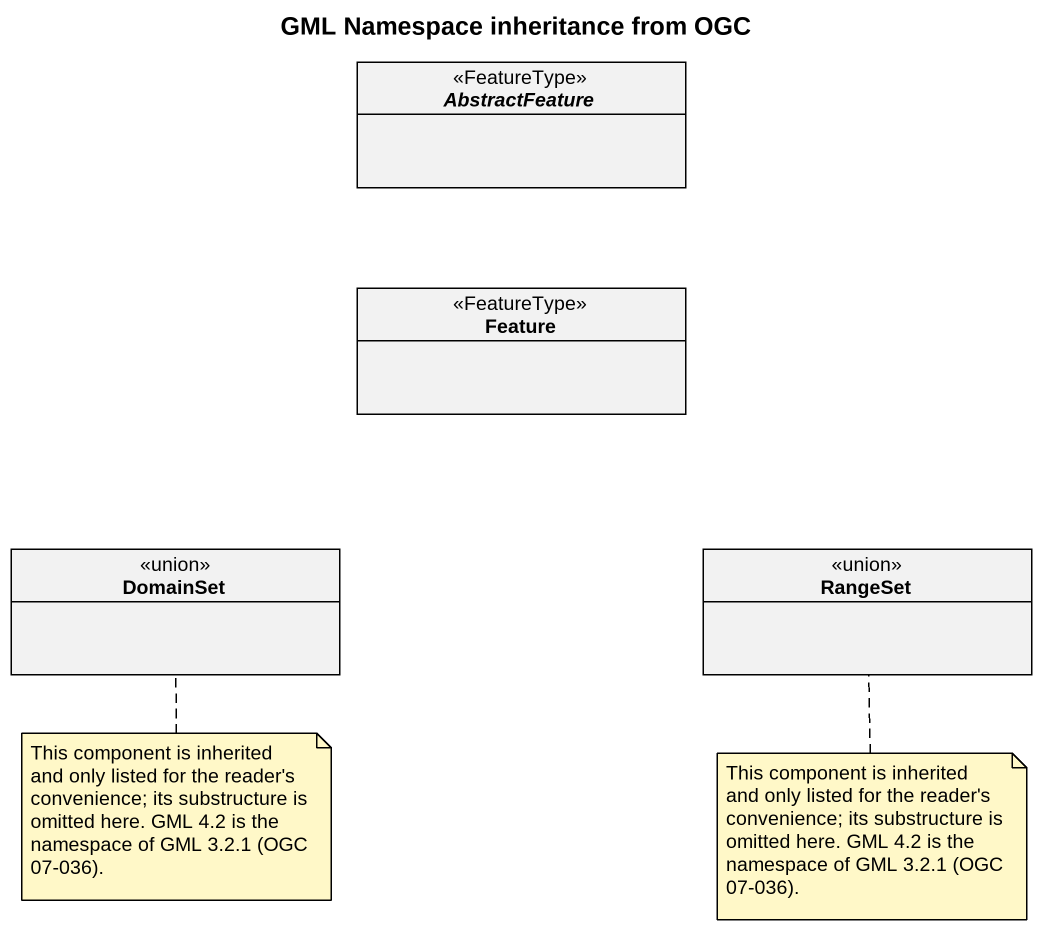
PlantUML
@startuml
title GML Namespace inheritance from OGC
hide circle
hide empty members
abstract class AbstractFeature <<FeatureType>>
class Feature <<FeatureType>>
class DomainSet <<union>>
class RangeSet <<union>>
note bottom of DomainSet : This component is inherited and only listed for the reader's convenience; its substructure is omitted here. GML 4.2 is the namespace of GML 3.2.1 (OGC 07-036).
note bottom of RangeSet : This component is inherited and only listed for the reader's convenience; its substructure is omitted here. GML 4.2 is the namespace of GML 3.2.1 (OGC 07-036).
@enduml
